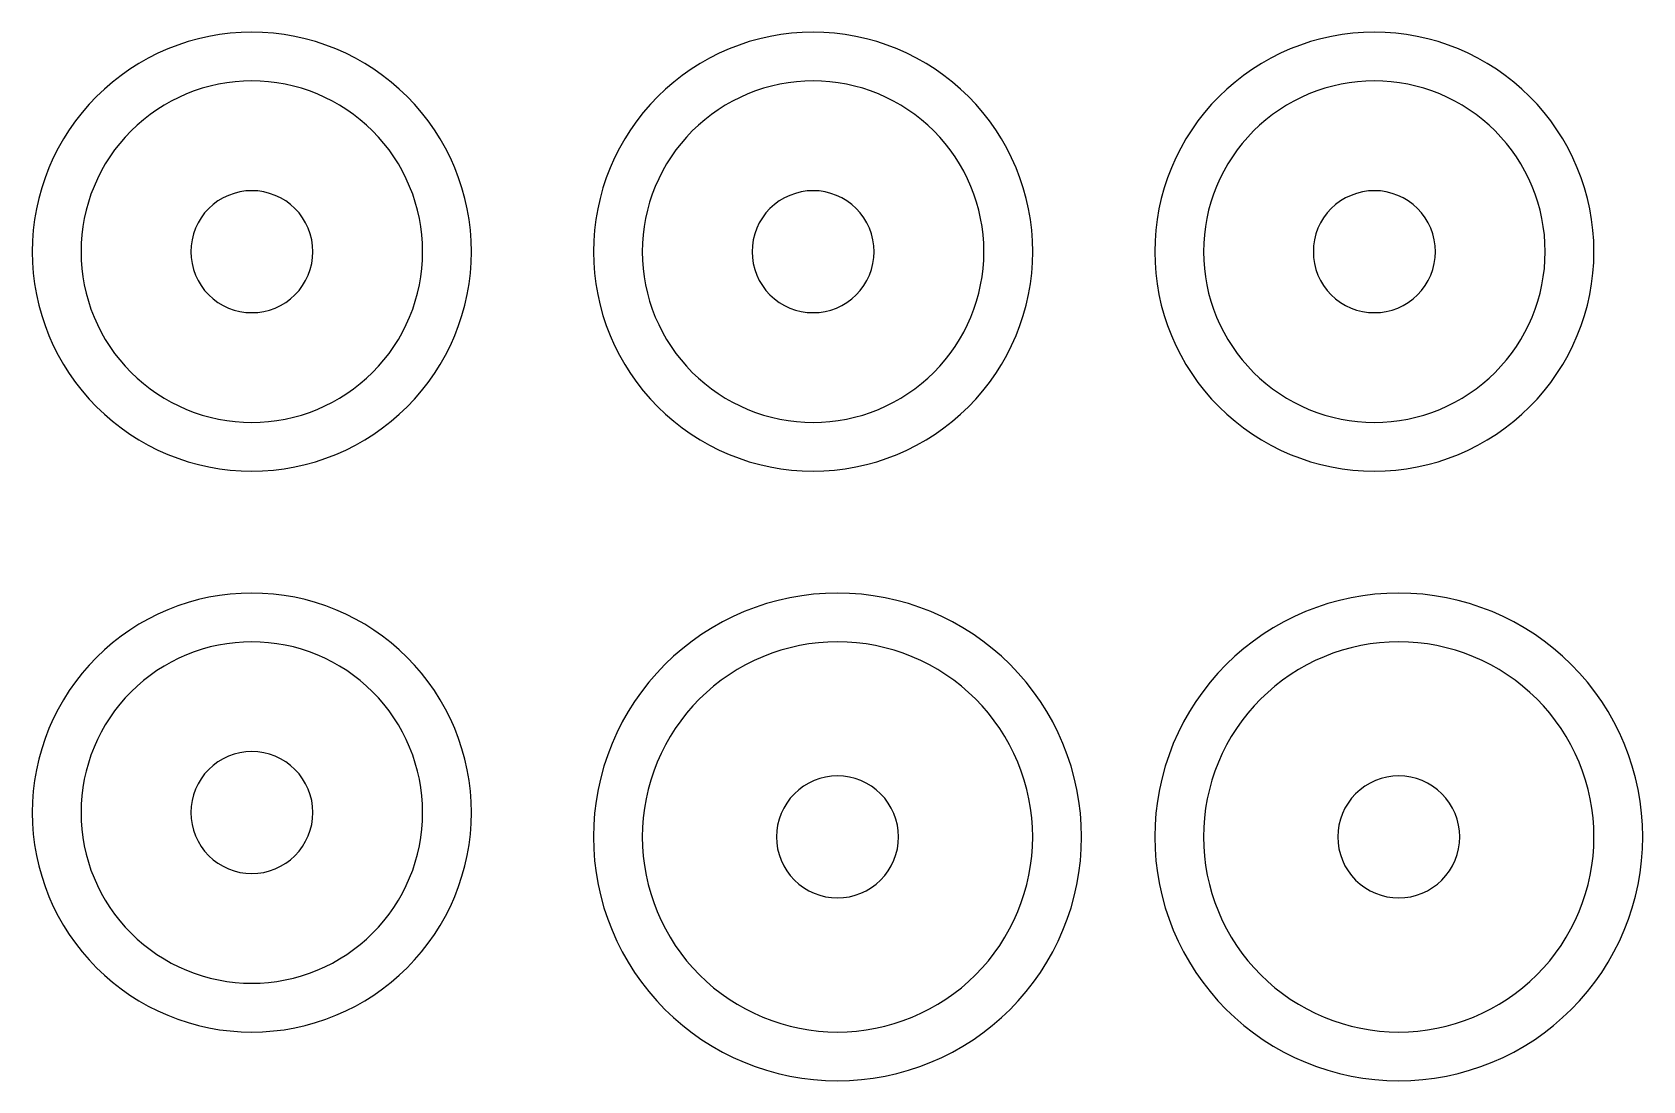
# Model space of a CAD drawing. Header units: millimetres. Extents: x 5 to 276, y -228 to -5.
# Drawn here: x 210 to 276, y -94 to -51 of the extents above; entities that cross this region are included whole.
import ezdxf

# ---------------------------------------------------------------- set-up
doc = ezdxf.new("R2010")
doc.units = ezdxf.units.MM
doc.layers.add('cut_outer', color=7, linetype='Continuous')
doc.layers.add('score', color=1, linetype='Continuous')

msp = doc.modelspace()

# ---------------------------------------------------------------- linework, layer by layer
at = {"layer": 'cut_outer'}
for points in [[(210, -60), (210.011, -60.442), (210.043, -60.882), (210.097, -61.321), (210.173, -61.756), (210.27, -62.187), (210.388, -62.613), (210.526, -63.032), (210.685, -63.444), (210.864, -63.848), (211.063, -64.243), (211.28, -64.627), (211.517, -65), (211.771, -65.361), (212.043, -65.71), (212.331, -66.044), (212.636, -66.364), (212.956, -66.669), (213.29, -66.957), (213.639, -67.229), (214, -67.483), (214.373, -67.72), (214.757, -67.937), (215.152, -68.136), (215.556, -68.315), (215.968, -68.474), (216.387, -68.612), (216.813, -68.73), (217.244, -68.827), (217.679, -68.903), (218.118, -68.957), (218.558, -68.989), (219, -69), (219.442, -68.989), (219.882, -68.957), (220.321, -68.903), (220.756, -68.827), (221.187, -68.73), (221.613, -68.612), (222.032, -68.474), (222.444, -68.315), (222.848, -68.136), (223.243, -67.937), (223.627, -67.72), (224, -67.483), (224.361, -67.229), (224.71, -66.957), (225.044, -66.669), (225.364, -66.364), (225.669, -66.044), (225.957, -65.71), (226.229, -65.361), (226.483, -65), (226.72, -64.627), (226.937, -64.243), (227.136, -63.848), (227.315, -63.444), (227.474, -63.032), (227.612, -62.613), (227.73, -62.187), (227.827, -61.756), (227.903, -61.321), (227.957, -60.882), (227.989, -60.442), (228, -60), (227.989, -59.558), (227.957, -59.118), (227.903, -58.679), (227.827, -58.244), (227.73, -57.813), (227.612, -57.387), (227.474, -56.968), (227.315, -56.556), (227.136, -56.152), (226.937, -55.757), (226.72, -55.373), (226.483, -55), (226.229, -54.639), (225.957, -54.29), (225.669, -53.956), (225.364, -53.636), (225.044, -53.331), (224.71, -53.043), (224.361, -52.771), (224, -52.517), (223.627, -52.28), (223.243, -52.063), (222.848, -51.864), (222.444, -51.685), (222.032, -51.526), (221.613, -51.388), (221.187, -51.27), (220.756, -51.173), (220.321, -51.097), (219.882, -51.043), (219.442, -51.011), (219, -51), (218.558, -51.011), (218.118, -51.043), (217.679, -51.097), (217.244, -51.173), (216.813, -51.27), (216.387, -51.388), (215.968, -51.526), (215.556, -51.685), (215.152, -51.864), (214.757, -52.063), (214.373, -52.28), (214, -52.517), (213.639, -52.771), (213.29, -53.043), (212.956, -53.331), (212.636, -53.636), (212.331, -53.956), (212.043, -54.29), (211.771, -54.639), (211.517, -55), (211.28, -55.373), (211.063, -55.757), (210.864, -56.152), (210.685, -56.556), (210.526, -56.968), (210.388, -57.387), (210.27, -57.813), (210.173, -58.244), (210.097, -58.679), (210.043, -59.118), (210.011, -59.558), (210, -60)], [(233, -60), (233.011, -60.442), (233.043, -60.882), (233.097, -61.321), (233.173, -61.756), (233.27, -62.187), (233.388, -62.613), (233.526, -63.032), (233.685, -63.444), (233.864, -63.848), (234.063, -64.243), (234.28, -64.627), (234.517, -65), (234.771, -65.361), (235.043, -65.71), (235.331, -66.044), (235.636, -66.364), (235.956, -66.669), (236.29, -66.957), (236.639, -67.229), (237, -67.483), (237.373, -67.72), (237.757, -67.937), (238.152, -68.136), (238.556, -68.315), (238.968, -68.474), (239.387, -68.612), (239.813, -68.73), (240.244, -68.827), (240.679, -68.903), (241.118, -68.957), (241.558, -68.989), (242, -69), (242.442, -68.989), (242.882, -68.957), (243.321, -68.903), (243.756, -68.827), (244.187, -68.73), (244.613, -68.612), (245.032, -68.474), (245.444, -68.315), (245.848, -68.136), (246.243, -67.937), (246.627, -67.72), (247, -67.483), (247.361, -67.229), (247.71, -66.957), (248.044, -66.669), (248.364, -66.364), (248.669, -66.044), (248.957, -65.71), (249.229, -65.361), (249.483, -65), (249.72, -64.627), (249.937, -64.243), (250.136, -63.848), (250.315, -63.444), (250.474, -63.032), (250.612, -62.613), (250.73, -62.187), (250.827, -61.756), (250.903, -61.321), (250.957, -60.882), (250.989, -60.442), (251, -60), (250.989, -59.558), (250.957, -59.118), (250.903, -58.679), (250.827, -58.244), (250.73, -57.813), (250.612, -57.387), (250.474, -56.968), (250.315, -56.556), (250.136, -56.152), (249.937, -55.757), (249.72, -55.373), (249.483, -55), (249.229, -54.639), (248.957, -54.29), (248.669, -53.956), (248.364, -53.636), (248.044, -53.331), (247.71, -53.043), (247.361, -52.771), (247, -52.517), (246.627, -52.28), (246.243, -52.063), (245.848, -51.864), (245.444, -51.685), (245.032, -51.526), (244.613, -51.388), (244.187, -51.27), (243.756, -51.173), (243.321, -51.097), (242.882, -51.043), (242.442, -51.011), (242, -51), (241.558, -51.011), (241.118, -51.043), (240.679, -51.097), (240.244, -51.173), (239.813, -51.27), (239.387, -51.388), (238.968, -51.526), (238.556, -51.685), (238.152, -51.864), (237.757, -52.063), (237.373, -52.28), (237, -52.517), (236.639, -52.771), (236.29, -53.043), (235.956, -53.331), (235.636, -53.636), (235.331, -53.956), (235.043, -54.29), (234.771, -54.639), (234.517, -55), (234.28, -55.373), (234.063, -55.757), (233.864, -56.152), (233.685, -56.556), (233.526, -56.968), (233.388, -57.387), (233.27, -57.813), (233.173, -58.244), (233.097, -58.679), (233.043, -59.118), (233.011, -59.558), (233, -60)], [(256, -60), (256.011, -60.442), (256.043, -60.882), (256.097, -61.321), (256.173, -61.756), (256.27, -62.187), (256.388, -62.613), (256.526, -63.032), (256.685, -63.444), (256.864, -63.848), (257.063, -64.243), (257.28, -64.627), (257.517, -65), (257.771, -65.361), (258.043, -65.71), (258.331, -66.044), (258.636, -66.364), (258.956, -66.669), (259.29, -66.957), (259.639, -67.229), (260, -67.483), (260.373, -67.72), (260.757, -67.937), (261.152, -68.136), (261.556, -68.315), (261.968, -68.474), (262.387, -68.612), (262.813, -68.73), (263.244, -68.827), (263.679, -68.903), (264.118, -68.957), (264.558, -68.989), (265, -69), (265.442, -68.989), (265.882, -68.957), (266.321, -68.903), (266.756, -68.827), (267.187, -68.73), (267.613, -68.612), (268.032, -68.474), (268.444, -68.315), (268.848, -68.136), (269.243, -67.937), (269.627, -67.72), (270, -67.483), (270.361, -67.229), (270.71, -66.957), (271.044, -66.669), (271.364, -66.364), (271.669, -66.044), (271.957, -65.71), (272.229, -65.361), (272.483, -65), (272.72, -64.627), (272.937, -64.243), (273.136, -63.848), (273.315, -63.444), (273.474, -63.032), (273.612, -62.613), (273.73, -62.187), (273.827, -61.756), (273.903, -61.321), (273.957, -60.882), (273.989, -60.442), (274, -60), (273.989, -59.558), (273.957, -59.118), (273.903, -58.679), (273.827, -58.244), (273.73, -57.813), (273.612, -57.387), (273.474, -56.968), (273.315, -56.556), (273.136, -56.152), (272.937, -55.757), (272.72, -55.373), (272.483, -55), (272.229, -54.639), (271.957, -54.29), (271.669, -53.956), (271.364, -53.636), (271.044, -53.331), (270.71, -53.043), (270.361, -52.771), (270, -52.517), (269.627, -52.28), (269.243, -52.063), (268.848, -51.864), (268.444, -51.685), (268.032, -51.526), (267.613, -51.388), (267.187, -51.27), (266.756, -51.173), (266.321, -51.097), (265.882, -51.043), (265.442, -51.011), (265, -51), (264.558, -51.011), (264.118, -51.043), (263.679, -51.097), (263.244, -51.173), (262.813, -51.27), (262.387, -51.388), (261.968, -51.526), (261.556, -51.685), (261.152, -51.864), (260.757, -52.063), (260.373, -52.28), (260, -52.517), (259.639, -52.771), (259.29, -53.043), (258.956, -53.331), (258.636, -53.636), (258.331, -53.956), (258.043, -54.29), (257.771, -54.639), (257.517, -55), (257.28, -55.373), (257.063, -55.757), (256.864, -56.152), (256.685, -56.556), (256.526, -56.968), (256.388, -57.387), (256.27, -57.813), (256.173, -58.244), (256.097, -58.679), (256.043, -59.118), (256.011, -59.558), (256, -60)], [(210, -83), (210.011, -83.442), (210.043, -83.882), (210.097, -84.321), (210.173, -84.756), (210.27, -85.187), (210.388, -85.613), (210.526, -86.032), (210.685, -86.444), (210.864, -86.848), (211.063, -87.243), (211.28, -87.627), (211.517, -88), (211.771, -88.361), (212.043, -88.71), (212.331, -89.044), (212.636, -89.364), (212.956, -89.669), (213.29, -89.957), (213.639, -90.229), (214, -90.483), (214.373, -90.72), (214.757, -90.937), (215.152, -91.136), (215.556, -91.315), (215.968, -91.474), (216.387, -91.612), (216.813, -91.73), (217.244, -91.827), (217.679, -91.903), (218.118, -91.957), (218.558, -91.989), (219, -92), (219.442, -91.989), (219.882, -91.957), (220.321, -91.903), (220.756, -91.827), (221.187, -91.73), (221.613, -91.612), (222.032, -91.474), (222.444, -91.315), (222.848, -91.136), (223.243, -90.937), (223.627, -90.72), (224, -90.483), (224.361, -90.229), (224.71, -89.957), (225.044, -89.669), (225.364, -89.364), (225.669, -89.044), (225.957, -88.71), (226.229, -88.361), (226.483, -88), (226.72, -87.627), (226.937, -87.243), (227.136, -86.848), (227.315, -86.444), (227.474, -86.032), (227.612, -85.613), (227.73, -85.187), (227.827, -84.756), (227.903, -84.321), (227.957, -83.882), (227.989, -83.442), (228, -83), (227.989, -82.558), (227.957, -82.118), (227.903, -81.679), (227.827, -81.244), (227.73, -80.813), (227.612, -80.387), (227.474, -79.968), (227.315, -79.556), (227.136, -79.152), (226.937, -78.757), (226.72, -78.373), (226.483, -78), (226.229, -77.639), (225.957, -77.29), (225.669, -76.956), (225.364, -76.636), (225.044, -76.331), (224.71, -76.043), (224.361, -75.771), (224, -75.517), (223.627, -75.28), (223.243, -75.063), (222.848, -74.864), (222.444, -74.685), (222.032, -74.526), (221.613, -74.388), (221.187, -74.27), (220.756, -74.173), (220.321, -74.097), (219.882, -74.043), (219.442, -74.011), (219, -74), (218.558, -74.011), (218.118, -74.043), (217.679, -74.097), (217.244, -74.173), (216.813, -74.27), (216.387, -74.388), (215.968, -74.526), (215.556, -74.685), (215.152, -74.864), (214.757, -75.063), (214.373, -75.28), (214, -75.517), (213.639, -75.771), (213.29, -76.043), (212.956, -76.331), (212.636, -76.636), (212.331, -76.956), (212.043, -77.29), (211.771, -77.639), (211.517, -78), (211.28, -78.373), (211.063, -78.757), (210.864, -79.152), (210.685, -79.556), (210.526, -79.968), (210.388, -80.387), (210.27, -80.813), (210.173, -81.244), (210.097, -81.679), (210.043, -82.118), (210.011, -82.558), (210, -83)], [(233, -84), (233.012, -84.491), (233.048, -84.98), (233.108, -85.467), (233.192, -85.951), (233.3, -86.43), (233.431, -86.903), (233.585, -87.369), (233.761, -87.827), (233.96, -88.276), (234.181, -88.714), (234.423, -89.141), (234.685, -89.556), (234.968, -89.957), (235.27, -90.344), (235.59, -90.716), (235.929, -91.071), (236.284, -91.41), (236.656, -91.73), (237.043, -92.032), (237.444, -92.315), (237.859, -92.577), (238.286, -92.819), (238.724, -93.04), (239.173, -93.239), (239.631, -93.415), (240.097, -93.569), (240.57, -93.7), (241.049, -93.808), (241.533, -93.892), (242.02, -93.952), (242.509, -93.988), (243, -94), (243.491, -93.988), (243.98, -93.952), (244.467, -93.892), (244.951, -93.808), (245.43, -93.7), (245.903, -93.569), (246.369, -93.415), (246.827, -93.239), (247.276, -93.04), (247.714, -92.819), (248.141, -92.577), (248.556, -92.315), (248.957, -92.032), (249.344, -91.73), (249.716, -91.41), (250.071, -91.071), (250.41, -90.716), (250.73, -90.344), (251.032, -89.957), (251.315, -89.556), (251.577, -89.141), (251.819, -88.714), (252.04, -88.276), (252.239, -87.827), (252.415, -87.369), (252.569, -86.903), (252.7, -86.43), (252.808, -85.951), (252.892, -85.467), (252.952, -84.98), (252.988, -84.491), (253, -84), (252.988, -83.509), (252.952, -83.02), (252.892, -82.533), (252.808, -82.049), (252.7, -81.57), (252.569, -81.097), (252.415, -80.631), (252.239, -80.173), (252.04, -79.724), (251.819, -79.286), (251.577, -78.859), (251.315, -78.444), (251.032, -78.043), (250.73, -77.656), (250.41, -77.284), (250.071, -76.929), (249.716, -76.59), (249.344, -76.27), (248.957, -75.968), (248.556, -75.685), (248.141, -75.423), (247.714, -75.181), (247.276, -74.96), (246.827, -74.761), (246.369, -74.585), (245.903, -74.431), (245.43, -74.3), (244.951, -74.192), (244.467, -74.108), (243.98, -74.048), (243.491, -74.012), (243, -74), (242.509, -74.012), (242.02, -74.048), (241.533, -74.108), (241.049, -74.192), (240.57, -74.3), (240.097, -74.431), (239.631, -74.585), (239.173, -74.761), (238.724, -74.96), (238.286, -75.181), (237.859, -75.423), (237.444, -75.685), (237.043, -75.968), (236.656, -76.27), (236.284, -76.59), (235.929, -76.929), (235.59, -77.284), (235.27, -77.656), (234.968, -78.043), (234.685, -78.444), (234.423, -78.859), (234.181, -79.286), (233.96, -79.724), (233.761, -80.173), (233.585, -80.631), (233.431, -81.097), (233.3, -81.57), (233.192, -82.049), (233.108, -82.533), (233.048, -83.02), (233.012, -83.509), (233, -84)], [(256, -84), (256.012, -84.491), (256.048, -84.98), (256.108, -85.467), (256.192, -85.951), (256.3, -86.43), (256.431, -86.903), (256.585, -87.369), (256.761, -87.827), (256.96, -88.276), (257.181, -88.714), (257.423, -89.141), (257.685, -89.556), (257.968, -89.957), (258.27, -90.344), (258.59, -90.716), (258.929, -91.071), (259.284, -91.41), (259.656, -91.73), (260.043, -92.032), (260.444, -92.315), (260.859, -92.577), (261.286, -92.819), (261.724, -93.04), (262.173, -93.239), (262.631, -93.415), (263.097, -93.569), (263.57, -93.7), (264.049, -93.808), (264.533, -93.892), (265.02, -93.952), (265.509, -93.988), (266, -94), (266.491, -93.988), (266.98, -93.952), (267.467, -93.892), (267.951, -93.808), (268.43, -93.7), (268.903, -93.569), (269.369, -93.415), (269.827, -93.239), (270.276, -93.04), (270.714, -92.819), (271.141, -92.577), (271.556, -92.315), (271.957, -92.032), (272.344, -91.73), (272.716, -91.41), (273.071, -91.071), (273.41, -90.716), (273.73, -90.344), (274.032, -89.957), (274.315, -89.556), (274.577, -89.141), (274.819, -88.714), (275.04, -88.276), (275.239, -87.827), (275.415, -87.369), (275.569, -86.903), (275.7, -86.43), (275.808, -85.951), (275.892, -85.467), (275.952, -84.98), (275.988, -84.491), (276, -84), (275.988, -83.509), (275.952, -83.02), (275.892, -82.533), (275.808, -82.049), (275.7, -81.57), (275.569, -81.097), (275.415, -80.631), (275.239, -80.173), (275.04, -79.724), (274.819, -79.286), (274.577, -78.859), (274.315, -78.444), (274.032, -78.043), (273.73, -77.656), (273.41, -77.284), (273.071, -76.929), (272.716, -76.59), (272.344, -76.27), (271.957, -75.968), (271.556, -75.685), (271.141, -75.423), (270.714, -75.181), (270.276, -74.96), (269.827, -74.761), (269.369, -74.585), (268.903, -74.431), (268.43, -74.3), (267.951, -74.192), (267.467, -74.108), (266.98, -74.048), (266.491, -74.012), (266, -74), (265.509, -74.012), (265.02, -74.048), (264.533, -74.108), (264.049, -74.192), (263.57, -74.3), (263.097, -74.431), (262.631, -74.585), (262.173, -74.761), (261.724, -74.96), (261.286, -75.181), (260.859, -75.423), (260.444, -75.685), (260.043, -75.968), (259.656, -76.27), (259.284, -76.59), (258.929, -76.929), (258.59, -77.284), (258.27, -77.656), (257.968, -78.043), (257.685, -78.444), (257.423, -78.859), (257.181, -79.286), (256.96, -79.724), (256.761, -80.173), (256.585, -80.631), (256.431, -81.097), (256.3, -81.57), (256.192, -82.049), (256.108, -82.533), (256.048, -83.02), (256.012, -83.509), (256, -84)]]:
    msp.add_lwpolyline(points, close=True, dxfattribs=at)
at = {"layer": 'score'}
for points in [[(212, -60), (212.008, -60.343), (212.034, -60.686), (212.076, -61.027), (212.135, -61.366), (212.21, -61.701), (212.301, -62.032), (212.409, -62.358), (212.533, -62.679), (212.672, -62.993), (212.827, -63.3), (212.996, -63.599), (213.18, -63.889), (213.378, -64.17), (213.589, -64.441), (213.813, -64.701), (214.05, -64.95), (214.299, -65.187), (214.559, -65.411), (214.83, -65.622), (215.111, -65.82), (215.401, -66.004), (215.7, -66.173), (216.007, -66.328), (216.321, -66.467), (216.642, -66.591), (216.968, -66.699), (217.299, -66.79), (217.634, -66.865), (217.973, -66.924), (218.314, -66.966), (218.657, -66.992), (219, -67), (219.343, -66.992), (219.686, -66.966), (220.027, -66.924), (220.366, -66.865), (220.701, -66.79), (221.032, -66.699), (221.358, -66.591), (221.679, -66.467), (221.993, -66.328), (222.3, -66.173), (222.599, -66.004), (222.889, -65.82), (223.17, -65.622), (223.441, -65.411), (223.701, -65.187), (223.95, -64.95), (224.187, -64.701), (224.411, -64.441), (224.622, -64.17), (224.82, -63.889), (225.004, -63.599), (225.173, -63.3), (225.328, -62.993), (225.467, -62.679), (225.591, -62.358), (225.699, -62.032), (225.79, -61.701), (225.865, -61.366), (225.924, -61.027), (225.966, -60.686), (225.992, -60.343), (226, -60), (225.992, -59.657), (225.966, -59.314), (225.924, -58.973), (225.865, -58.634), (225.79, -58.299), (225.699, -57.968), (225.591, -57.642), (225.467, -57.321), (225.328, -57.007), (225.173, -56.7), (225.004, -56.401), (224.82, -56.111), (224.622, -55.83), (224.411, -55.559), (224.187, -55.299), (223.95, -55.05), (223.701, -54.813), (223.441, -54.589), (223.17, -54.378), (222.889, -54.18), (222.599, -53.996), (222.3, -53.827), (221.993, -53.672), (221.679, -53.533), (221.358, -53.409), (221.032, -53.301), (220.701, -53.21), (220.366, -53.135), (220.027, -53.076), (219.686, -53.034), (219.343, -53.008), (219, -53), (218.657, -53.008), (218.314, -53.034), (217.973, -53.076), (217.634, -53.135), (217.299, -53.21), (216.968, -53.301), (216.642, -53.409), (216.321, -53.533), (216.007, -53.672), (215.7, -53.827), (215.401, -53.996), (215.111, -54.18), (214.83, -54.378), (214.559, -54.589), (214.299, -54.813), (214.05, -55.05), (213.813, -55.299), (213.589, -55.559), (213.378, -55.83), (213.18, -56.111), (212.996, -56.401), (212.827, -56.7), (212.672, -57.007), (212.533, -57.321), (212.409, -57.642), (212.301, -57.968), (212.21, -58.299), (212.135, -58.634), (212.076, -58.973), (212.034, -59.314), (212.008, -59.657), (212, -60)], [(235, -60), (235.008, -60.343), (235.034, -60.686), (235.076, -61.027), (235.135, -61.366), (235.21, -61.701), (235.301, -62.032), (235.409, -62.358), (235.533, -62.679), (235.672, -62.993), (235.827, -63.3), (235.996, -63.599), (236.18, -63.889), (236.378, -64.17), (236.589, -64.441), (236.813, -64.701), (237.05, -64.95), (237.299, -65.187), (237.559, -65.411), (237.83, -65.622), (238.111, -65.82), (238.401, -66.004), (238.7, -66.173), (239.007, -66.328), (239.321, -66.467), (239.642, -66.591), (239.968, -66.699), (240.299, -66.79), (240.634, -66.865), (240.973, -66.924), (241.314, -66.966), (241.657, -66.992), (242, -67), (242.343, -66.992), (242.686, -66.966), (243.027, -66.924), (243.366, -66.865), (243.701, -66.79), (244.032, -66.699), (244.358, -66.591), (244.679, -66.467), (244.993, -66.328), (245.3, -66.173), (245.599, -66.004), (245.889, -65.82), (246.17, -65.622), (246.441, -65.411), (246.701, -65.187), (246.95, -64.95), (247.187, -64.701), (247.411, -64.441), (247.622, -64.17), (247.82, -63.889), (248.004, -63.599), (248.173, -63.3), (248.328, -62.993), (248.467, -62.679), (248.591, -62.358), (248.699, -62.032), (248.79, -61.701), (248.865, -61.366), (248.924, -61.027), (248.966, -60.686), (248.992, -60.343), (249, -60), (248.992, -59.657), (248.966, -59.314), (248.924, -58.973), (248.865, -58.634), (248.79, -58.299), (248.699, -57.968), (248.591, -57.642), (248.467, -57.321), (248.328, -57.007), (248.173, -56.7), (248.004, -56.401), (247.82, -56.111), (247.622, -55.83), (247.411, -55.559), (247.187, -55.299), (246.95, -55.05), (246.701, -54.813), (246.441, -54.589), (246.17, -54.378), (245.889, -54.18), (245.599, -53.996), (245.3, -53.827), (244.993, -53.672), (244.679, -53.533), (244.358, -53.409), (244.032, -53.301), (243.701, -53.21), (243.366, -53.135), (243.027, -53.076), (242.686, -53.034), (242.343, -53.008), (242, -53), (241.657, -53.008), (241.314, -53.034), (240.973, -53.076), (240.634, -53.135), (240.299, -53.21), (239.968, -53.301), (239.642, -53.409), (239.321, -53.533), (239.007, -53.672), (238.7, -53.827), (238.401, -53.996), (238.111, -54.18), (237.83, -54.378), (237.559, -54.589), (237.299, -54.813), (237.05, -55.05), (236.813, -55.299), (236.589, -55.559), (236.378, -55.83), (236.18, -56.111), (235.996, -56.401), (235.827, -56.7), (235.672, -57.007), (235.533, -57.321), (235.409, -57.642), (235.301, -57.968), (235.21, -58.299), (235.135, -58.634), (235.076, -58.973), (235.034, -59.314), (235.008, -59.657), (235, -60)], [(258, -60), (258.008, -60.343), (258.034, -60.686), (258.076, -61.027), (258.135, -61.366), (258.21, -61.701), (258.301, -62.032), (258.409, -62.358), (258.533, -62.679), (258.672, -62.993), (258.827, -63.3), (258.996, -63.599), (259.18, -63.889), (259.378, -64.17), (259.589, -64.441), (259.813, -64.701), (260.05, -64.95), (260.299, -65.187), (260.559, -65.411), (260.83, -65.622), (261.111, -65.82), (261.401, -66.004), (261.7, -66.173), (262.007, -66.328), (262.321, -66.467), (262.642, -66.591), (262.968, -66.699), (263.299, -66.79), (263.634, -66.865), (263.973, -66.924), (264.314, -66.966), (264.657, -66.992), (265, -67), (265.343, -66.992), (265.686, -66.966), (266.027, -66.924), (266.366, -66.865), (266.701, -66.79), (267.032, -66.699), (267.358, -66.591), (267.679, -66.467), (267.993, -66.328), (268.3, -66.173), (268.599, -66.004), (268.889, -65.82), (269.17, -65.622), (269.441, -65.411), (269.701, -65.187), (269.95, -64.95), (270.187, -64.701), (270.411, -64.441), (270.622, -64.17), (270.82, -63.889), (271.004, -63.599), (271.173, -63.3), (271.328, -62.993), (271.467, -62.679), (271.591, -62.358), (271.699, -62.032), (271.79, -61.701), (271.865, -61.366), (271.924, -61.027), (271.966, -60.686), (271.992, -60.343), (272, -60), (271.992, -59.657), (271.966, -59.314), (271.924, -58.973), (271.865, -58.634), (271.79, -58.299), (271.699, -57.968), (271.591, -57.642), (271.467, -57.321), (271.328, -57.007), (271.173, -56.7), (271.004, -56.401), (270.82, -56.111), (270.622, -55.83), (270.411, -55.559), (270.187, -55.299), (269.95, -55.05), (269.701, -54.813), (269.441, -54.589), (269.17, -54.378), (268.889, -54.18), (268.599, -53.996), (268.3, -53.827), (267.993, -53.672), (267.679, -53.533), (267.358, -53.409), (267.032, -53.301), (266.701, -53.21), (266.366, -53.135), (266.027, -53.076), (265.686, -53.034), (265.343, -53.008), (265, -53), (264.657, -53.008), (264.314, -53.034), (263.973, -53.076), (263.634, -53.135), (263.299, -53.21), (262.968, -53.301), (262.642, -53.409), (262.321, -53.533), (262.007, -53.672), (261.7, -53.827), (261.401, -53.996), (261.111, -54.18), (260.83, -54.378), (260.559, -54.589), (260.299, -54.813), (260.05, -55.05), (259.813, -55.299), (259.589, -55.559), (259.378, -55.83), (259.18, -56.111), (258.996, -56.401), (258.827, -56.7), (258.672, -57.007), (258.533, -57.321), (258.409, -57.642), (258.301, -57.968), (258.21, -58.299), (258.135, -58.634), (258.076, -58.973), (258.034, -59.314), (258.008, -59.657), (258, -60)], [(216.5, -60), (216.512, -60.245), (216.548, -60.488), (216.608, -60.726), (216.69, -60.957), (216.795, -61.178), (216.921, -61.389), (217.067, -61.586), (217.232, -61.768), (217.414, -61.933), (217.611, -62.079), (217.822, -62.205), (218.043, -62.31), (218.274, -62.392), (218.512, -62.452), (218.755, -62.488), (219, -62.5), (219.245, -62.488), (219.488, -62.452), (219.726, -62.392), (219.957, -62.31), (220.178, -62.205), (220.389, -62.079), (220.586, -61.933), (220.768, -61.768), (220.933, -61.586), (221.079, -61.389), (221.205, -61.178), (221.31, -60.957), (221.392, -60.726), (221.452, -60.488), (221.488, -60.245), (221.5, -60), (221.488, -59.755), (221.452, -59.512), (221.392, -59.274), (221.31, -59.043), (221.205, -58.822), (221.079, -58.611), (220.933, -58.414), (220.768, -58.232), (220.586, -58.067), (220.389, -57.921), (220.178, -57.795), (219.957, -57.69), (219.726, -57.608), (219.488, -57.548), (219.245, -57.512), (219, -57.5), (218.755, -57.512), (218.512, -57.548), (218.274, -57.608), (218.043, -57.69), (217.822, -57.795), (217.611, -57.921), (217.414, -58.067), (217.232, -58.232), (217.067, -58.414), (216.921, -58.611), (216.795, -58.822), (216.69, -59.043), (216.608, -59.274), (216.548, -59.512), (216.512, -59.755), (216.5, -60)], [(239.5, -60), (239.512, -60.245), (239.548, -60.488), (239.608, -60.726), (239.69, -60.957), (239.795, -61.178), (239.921, -61.389), (240.067, -61.586), (240.232, -61.768), (240.414, -61.933), (240.611, -62.079), (240.822, -62.205), (241.043, -62.31), (241.274, -62.392), (241.512, -62.452), (241.755, -62.488), (242, -62.5), (242.245, -62.488), (242.488, -62.452), (242.726, -62.392), (242.957, -62.31), (243.178, -62.205), (243.389, -62.079), (243.586, -61.933), (243.768, -61.768), (243.933, -61.586), (244.079, -61.389), (244.205, -61.178), (244.31, -60.957), (244.392, -60.726), (244.452, -60.488), (244.488, -60.245), (244.5, -60), (244.488, -59.755), (244.452, -59.512), (244.392, -59.274), (244.31, -59.043), (244.205, -58.822), (244.079, -58.611), (243.933, -58.414), (243.768, -58.232), (243.586, -58.067), (243.389, -57.921), (243.178, -57.795), (242.957, -57.69), (242.726, -57.608), (242.488, -57.548), (242.245, -57.512), (242, -57.5), (241.755, -57.512), (241.512, -57.548), (241.274, -57.608), (241.043, -57.69), (240.822, -57.795), (240.611, -57.921), (240.414, -58.067), (240.232, -58.232), (240.067, -58.414), (239.921, -58.611), (239.795, -58.822), (239.69, -59.043), (239.608, -59.274), (239.548, -59.512), (239.512, -59.755), (239.5, -60)], [(262.5, -60), (262.512, -60.245), (262.548, -60.488), (262.608, -60.726), (262.69, -60.957), (262.795, -61.178), (262.921, -61.389), (263.067, -61.586), (263.232, -61.768), (263.414, -61.933), (263.611, -62.079), (263.822, -62.205), (264.043, -62.31), (264.274, -62.392), (264.512, -62.452), (264.755, -62.488), (265, -62.5), (265.245, -62.488), (265.488, -62.452), (265.726, -62.392), (265.957, -62.31), (266.178, -62.205), (266.389, -62.079), (266.586, -61.933), (266.768, -61.768), (266.933, -61.586), (267.079, -61.389), (267.205, -61.178), (267.31, -60.957), (267.392, -60.726), (267.452, -60.488), (267.488, -60.245), (267.5, -60), (267.488, -59.755), (267.452, -59.512), (267.392, -59.274), (267.31, -59.043), (267.205, -58.822), (267.079, -58.611), (266.933, -58.414), (266.768, -58.232), (266.586, -58.067), (266.389, -57.921), (266.178, -57.795), (265.957, -57.69), (265.726, -57.608), (265.488, -57.548), (265.245, -57.512), (265, -57.5), (264.755, -57.512), (264.512, -57.548), (264.274, -57.608), (264.043, -57.69), (263.822, -57.795), (263.611, -57.921), (263.414, -58.067), (263.232, -58.232), (263.067, -58.414), (262.921, -58.611), (262.795, -58.822), (262.69, -59.043), (262.608, -59.274), (262.548, -59.512), (262.512, -59.755), (262.5, -60)], [(212, -83), (212.008, -83.343), (212.034, -83.686), (212.076, -84.027), (212.135, -84.366), (212.21, -84.701), (212.301, -85.032), (212.409, -85.358), (212.533, -85.679), (212.672, -85.993), (212.827, -86.3), (212.996, -86.599), (213.18, -86.889), (213.378, -87.17), (213.589, -87.441), (213.813, -87.701), (214.05, -87.95), (214.299, -88.187), (214.559, -88.411), (214.83, -88.622), (215.111, -88.82), (215.401, -89.004), (215.7, -89.173), (216.007, -89.328), (216.321, -89.467), (216.642, -89.591), (216.968, -89.699), (217.299, -89.79), (217.634, -89.865), (217.973, -89.924), (218.314, -89.966), (218.657, -89.992), (219, -90), (219.343, -89.992), (219.686, -89.966), (220.027, -89.924), (220.366, -89.865), (220.701, -89.79), (221.032, -89.699), (221.358, -89.591), (221.679, -89.467), (221.993, -89.328), (222.3, -89.173), (222.599, -89.004), (222.889, -88.82), (223.17, -88.622), (223.441, -88.411), (223.701, -88.187), (223.95, -87.95), (224.187, -87.701), (224.411, -87.441), (224.622, -87.17), (224.82, -86.889), (225.004, -86.599), (225.173, -86.3), (225.328, -85.993), (225.467, -85.679), (225.591, -85.358), (225.699, -85.032), (225.79, -84.701), (225.865, -84.366), (225.924, -84.027), (225.966, -83.686), (225.992, -83.343), (226, -83), (225.992, -82.657), (225.966, -82.314), (225.924, -81.973), (225.865, -81.634), (225.79, -81.299), (225.699, -80.968), (225.591, -80.642), (225.467, -80.321), (225.328, -80.007), (225.173, -79.7), (225.004, -79.401), (224.82, -79.111), (224.622, -78.83), (224.411, -78.559), (224.187, -78.299), (223.95, -78.05), (223.701, -77.813), (223.441, -77.589), (223.17, -77.378), (222.889, -77.18), (222.599, -76.996), (222.3, -76.827), (221.993, -76.672), (221.679, -76.533), (221.358, -76.409), (221.032, -76.301), (220.701, -76.21), (220.366, -76.135), (220.027, -76.076), (219.686, -76.034), (219.343, -76.008), (219, -76), (218.657, -76.008), (218.314, -76.034), (217.973, -76.076), (217.634, -76.135), (217.299, -76.21), (216.968, -76.301), (216.642, -76.409), (216.321, -76.533), (216.007, -76.672), (215.7, -76.827), (215.401, -76.996), (215.111, -77.18), (214.83, -77.378), (214.559, -77.589), (214.299, -77.813), (214.05, -78.05), (213.813, -78.299), (213.589, -78.559), (213.378, -78.83), (213.18, -79.111), (212.996, -79.401), (212.827, -79.7), (212.672, -80.007), (212.533, -80.321), (212.409, -80.642), (212.301, -80.968), (212.21, -81.299), (212.135, -81.634), (212.076, -81.973), (212.034, -82.314), (212.008, -82.657), (212, -83)], [(235, -84), (235.01, -84.393), (235.039, -84.784), (235.087, -85.174), (235.154, -85.561), (235.24, -85.944), (235.344, -86.322), (235.468, -86.695), (235.609, -87.061), (235.768, -87.42), (235.945, -87.771), (236.138, -88.113), (236.348, -88.445), (236.574, -88.766), (236.816, -89.075), (237.072, -89.372), (237.343, -89.657), (237.628, -89.928), (237.925, -90.184), (238.234, -90.426), (238.555, -90.652), (238.887, -90.862), (239.229, -91.055), (239.58, -91.232), (239.939, -91.391), (240.305, -91.532), (240.678, -91.656), (241.056, -91.76), (241.439, -91.846), (241.826, -91.913), (242.216, -91.961), (242.607, -91.99), (243, -92), (243.393, -91.99), (243.784, -91.961), (244.174, -91.913), (244.561, -91.846), (244.944, -91.76), (245.322, -91.656), (245.695, -91.532), (246.061, -91.391), (246.42, -91.232), (246.771, -91.055), (247.113, -90.862), (247.445, -90.652), (247.766, -90.426), (248.075, -90.184), (248.372, -89.928), (248.657, -89.657), (248.928, -89.372), (249.184, -89.075), (249.426, -88.766), (249.652, -88.445), (249.862, -88.113), (250.055, -87.771), (250.232, -87.42), (250.391, -87.061), (250.532, -86.695), (250.656, -86.322), (250.76, -85.944), (250.846, -85.561), (250.913, -85.174), (250.961, -84.784), (250.99, -84.393), (251, -84), (250.99, -83.607), (250.961, -83.216), (250.913, -82.826), (250.846, -82.439), (250.76, -82.056), (250.656, -81.678), (250.532, -81.305), (250.391, -80.939), (250.232, -80.58), (250.055, -80.229), (249.862, -79.887), (249.652, -79.555), (249.426, -79.234), (249.184, -78.925), (248.928, -78.628), (248.657, -78.343), (248.372, -78.072), (248.075, -77.816), (247.766, -77.574), (247.445, -77.348), (247.113, -77.138), (246.771, -76.945), (246.42, -76.768), (246.061, -76.609), (245.695, -76.468), (245.322, -76.344), (244.944, -76.24), (244.561, -76.154), (244.174, -76.087), (243.784, -76.039), (243.393, -76.01), (243, -76), (242.607, -76.01), (242.216, -76.039), (241.826, -76.087), (241.439, -76.154), (241.056, -76.24), (240.678, -76.344), (240.305, -76.468), (239.939, -76.609), (239.58, -76.768), (239.229, -76.945), (238.887, -77.138), (238.555, -77.348), (238.234, -77.574), (237.925, -77.816), (237.628, -78.072), (237.343, -78.343), (237.072, -78.628), (236.816, -78.925), (236.574, -79.234), (236.348, -79.555), (236.138, -79.887), (235.945, -80.229), (235.768, -80.58), (235.609, -80.939), (235.468, -81.305), (235.344, -81.678), (235.24, -82.056), (235.154, -82.439), (235.087, -82.826), (235.039, -83.216), (235.01, -83.607), (235, -84)], [(258, -84), (258.01, -84.393), (258.039, -84.784), (258.087, -85.174), (258.154, -85.561), (258.24, -85.944), (258.344, -86.322), (258.468, -86.695), (258.609, -87.061), (258.768, -87.42), (258.945, -87.771), (259.138, -88.113), (259.348, -88.445), (259.574, -88.766), (259.816, -89.075), (260.072, -89.372), (260.343, -89.657), (260.628, -89.928), (260.925, -90.184), (261.234, -90.426), (261.555, -90.652), (261.887, -90.862), (262.229, -91.055), (262.58, -91.232), (262.939, -91.391), (263.305, -91.532), (263.678, -91.656), (264.056, -91.76), (264.439, -91.846), (264.826, -91.913), (265.216, -91.961), (265.607, -91.99), (266, -92), (266.393, -91.99), (266.784, -91.961), (267.174, -91.913), (267.561, -91.846), (267.944, -91.76), (268.322, -91.656), (268.695, -91.532), (269.061, -91.391), (269.42, -91.232), (269.771, -91.055), (270.113, -90.862), (270.445, -90.652), (270.766, -90.426), (271.075, -90.184), (271.372, -89.928), (271.657, -89.657), (271.928, -89.372), (272.184, -89.075), (272.426, -88.766), (272.652, -88.445), (272.862, -88.113), (273.055, -87.771), (273.232, -87.42), (273.391, -87.061), (273.532, -86.695), (273.656, -86.322), (273.76, -85.944), (273.846, -85.561), (273.913, -85.174), (273.961, -84.784), (273.99, -84.393), (274, -84), (273.99, -83.607), (273.961, -83.216), (273.913, -82.826), (273.846, -82.439), (273.76, -82.056), (273.656, -81.678), (273.532, -81.305), (273.391, -80.939), (273.232, -80.58), (273.055, -80.229), (272.862, -79.887), (272.652, -79.555), (272.426, -79.234), (272.184, -78.925), (271.928, -78.628), (271.657, -78.343), (271.372, -78.072), (271.075, -77.816), (270.766, -77.574), (270.445, -77.348), (270.113, -77.138), (269.771, -76.945), (269.42, -76.768), (269.061, -76.609), (268.695, -76.468), (268.322, -76.344), (267.944, -76.24), (267.561, -76.154), (267.174, -76.087), (266.784, -76.039), (266.393, -76.01), (266, -76), (265.607, -76.01), (265.216, -76.039), (264.826, -76.087), (264.439, -76.154), (264.056, -76.24), (263.678, -76.344), (263.305, -76.468), (262.939, -76.609), (262.58, -76.768), (262.229, -76.945), (261.887, -77.138), (261.555, -77.348), (261.234, -77.574), (260.925, -77.816), (260.628, -78.072), (260.343, -78.343), (260.072, -78.628), (259.816, -78.925), (259.574, -79.234), (259.348, -79.555), (259.138, -79.887), (258.945, -80.229), (258.768, -80.58), (258.609, -80.939), (258.468, -81.305), (258.344, -81.678), (258.24, -82.056), (258.154, -82.439), (258.087, -82.826), (258.039, -83.216), (258.01, -83.607), (258, -84)], [(216.5, -83), (216.512, -83.245), (216.548, -83.488), (216.608, -83.726), (216.69, -83.957), (216.795, -84.178), (216.921, -84.389), (217.067, -84.586), (217.232, -84.768), (217.414, -84.933), (217.611, -85.079), (217.822, -85.205), (218.043, -85.31), (218.274, -85.392), (218.512, -85.452), (218.755, -85.488), (219, -85.5), (219.245, -85.488), (219.488, -85.452), (219.726, -85.392), (219.957, -85.31), (220.178, -85.205), (220.389, -85.079), (220.586, -84.933), (220.768, -84.768), (220.933, -84.586), (221.079, -84.389), (221.205, -84.178), (221.31, -83.957), (221.392, -83.726), (221.452, -83.488), (221.488, -83.245), (221.5, -83), (221.488, -82.755), (221.452, -82.512), (221.392, -82.274), (221.31, -82.043), (221.205, -81.822), (221.079, -81.611), (220.933, -81.414), (220.768, -81.232), (220.586, -81.067), (220.389, -80.921), (220.178, -80.795), (219.957, -80.69), (219.726, -80.608), (219.488, -80.548), (219.245, -80.512), (219, -80.5), (218.755, -80.512), (218.512, -80.548), (218.274, -80.608), (218.043, -80.69), (217.822, -80.795), (217.611, -80.921), (217.414, -81.067), (217.232, -81.232), (217.067, -81.414), (216.921, -81.611), (216.795, -81.822), (216.69, -82.043), (216.608, -82.274), (216.548, -82.512), (216.512, -82.755), (216.5, -83)], [(240.5, -84), (240.512, -84.245), (240.548, -84.488), (240.608, -84.726), (240.69, -84.957), (240.795, -85.178), (240.921, -85.389), (241.067, -85.586), (241.232, -85.768), (241.414, -85.933), (241.611, -86.079), (241.822, -86.205), (242.043, -86.31), (242.274, -86.392), (242.512, -86.452), (242.755, -86.488), (243, -86.5), (243.245, -86.488), (243.488, -86.452), (243.726, -86.392), (243.957, -86.31), (244.178, -86.205), (244.389, -86.079), (244.586, -85.933), (244.768, -85.768), (244.933, -85.586), (245.079, -85.389), (245.205, -85.178), (245.31, -84.957), (245.392, -84.726), (245.452, -84.488), (245.488, -84.245), (245.5, -84), (245.488, -83.755), (245.452, -83.512), (245.392, -83.274), (245.31, -83.043), (245.205, -82.822), (245.079, -82.611), (244.933, -82.414), (244.768, -82.232), (244.586, -82.067), (244.389, -81.921), (244.178, -81.795), (243.957, -81.69), (243.726, -81.608), (243.488, -81.548), (243.245, -81.512), (243, -81.5), (242.755, -81.512), (242.512, -81.548), (242.274, -81.608), (242.043, -81.69), (241.822, -81.795), (241.611, -81.921), (241.414, -82.067), (241.232, -82.232), (241.067, -82.414), (240.921, -82.611), (240.795, -82.822), (240.69, -83.043), (240.608, -83.274), (240.548, -83.512), (240.512, -83.755), (240.5, -84)], [(263.5, -84), (263.512, -84.245), (263.548, -84.488), (263.608, -84.726), (263.69, -84.957), (263.795, -85.178), (263.921, -85.389), (264.067, -85.586), (264.232, -85.768), (264.414, -85.933), (264.611, -86.079), (264.822, -86.205), (265.043, -86.31), (265.274, -86.392), (265.512, -86.452), (265.755, -86.488), (266, -86.5), (266.245, -86.488), (266.488, -86.452), (266.726, -86.392), (266.957, -86.31), (267.178, -86.205), (267.389, -86.079), (267.586, -85.933), (267.768, -85.768), (267.933, -85.586), (268.079, -85.389), (268.205, -85.178), (268.31, -84.957), (268.392, -84.726), (268.452, -84.488), (268.488, -84.245), (268.5, -84), (268.488, -83.755), (268.452, -83.512), (268.392, -83.274), (268.31, -83.043), (268.205, -82.822), (268.079, -82.611), (267.933, -82.414), (267.768, -82.232), (267.586, -82.067), (267.389, -81.921), (267.178, -81.795), (266.957, -81.69), (266.726, -81.608), (266.488, -81.548), (266.245, -81.512), (266, -81.5), (265.755, -81.512), (265.512, -81.548), (265.274, -81.608), (265.043, -81.69), (264.822, -81.795), (264.611, -81.921), (264.414, -82.067), (264.232, -82.232), (264.067, -82.414), (263.921, -82.611), (263.795, -82.822), (263.69, -83.043), (263.608, -83.274), (263.548, -83.512), (263.512, -83.755), (263.5, -84)]]:
    msp.add_lwpolyline(points, close=True, dxfattribs=at)

doc.saveas('drawing.dxf')
